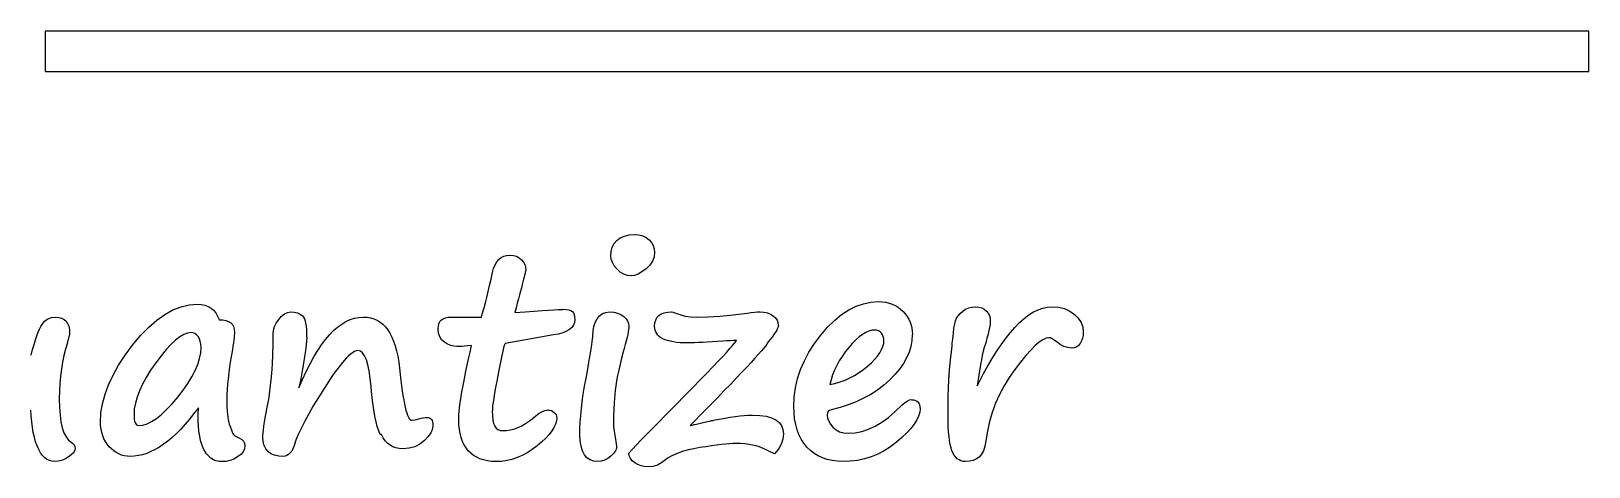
# Model space of a CAD drawing. Extents: x -1 to 642, y 135 to 438.
# Drawn here: x 621.58 to 642.25, y 432.17 to 437.94 of the extents above; entities that cross this region are included whole.
import ezdxf

# ---------------------------------------------------------------- set-up
doc = ezdxf.new("R2010")
doc.units = 0

msp = doc.modelspace()

# ---------------------------------------------------------------- linework, layer by layer
for p, q in [((621.765, 437.94), (621.765, 437.407)), ((642.245, 437.94), (621.765, 437.94)), ((642.245, 437.407), (642.245, 437.94)), ((621.765, 437.407), (642.245, 437.407)), ((629.351252, 435.167583), (629.396661, 435.20176)), ((629.396661, 435.20176), (629.450622, 435.226313)), ((629.450622, 435.226313), (629.513642, 435.241271)), ((629.513642, 435.241271), (629.585242, 435.246069)), ((629.586, 435.246), (629.642614, 435.241767)), ((629.642614, 435.241767), (629.693893, 435.229067)), ((629.693893, 435.229067), (629.738767, 435.207053)), ((629.738767, 435.207053), (629.778306, 435.176602)), ((629.27, 434.963), (629.275362, 435.023367)), ((629.275362, 435.023367), (629.29032, 435.0773)), ((629.29032, 435.0773), (629.316002, 435.125391)), ((629.316002, 435.125391), (629.351252, 435.167583)), ((629.778306, 435.176602), (629.810338, 435.14028)), ((629.810338, 435.14028), (629.833763, 435.10074)), ((629.833763, 435.10074), (629.847027, 435.058012)), ((629.852, 435.012), (629.844944, 434.951633)), ((629.847027, 435.058012), (629.851825, 435.012066)), ((627.702, 434.744), (627.716393, 434.797425)), ((627.716393, 434.797425), (627.73502, 434.843907)), ((627.73502, 434.843907), (627.75788, 434.882882)), ((627.75788, 434.882882), (627.784691, 434.914942)), ((627.784691, 434.914942), (627.815143, 434.94006)), ((627.815143, 434.94006), (627.849884, 434.957558)), ((627.849884, 434.957558), (627.888323, 434.968282)), ((627.888323, 434.968282), (627.93108, 434.971951)), ((627.931, 434.973), (627.97799, 434.969331)), ((627.97799, 434.969331), (628.019674, 434.957478)), ((628.019674, 434.957478), (628.05546, 434.938287)), ((628.05546, 434.938287), (628.085912, 434.911476)), ((628.085912, 434.911476), (628.110465, 434.879951)), ((628.110465, 434.879951), (628.127963, 434.847355)), ((628.127963, 434.847355), (628.138123, 434.812105)), ((628.138123, 434.812105), (628.141792, 434.775783)), ((628.142, 434.775), (628.142, 434.769638)), ((629.275921, 434.919331), (629.270559, 434.963132)), ((629.291443, 434.874994), (629.275921, 434.919331)), ((629.317126, 434.831193), (629.291443, 434.874994)), ((629.352911, 434.786856), (629.317126, 434.831193)), ((629.39564, 434.748389), (629.352911, 434.786856)), ((629.738039, 434.792996), (629.683542, 434.751848)), ((629.78771, 434.842131), (629.738039, 434.792996)), ((629.823496, 434.895019), (629.78771, 434.842131)), ((629.844944, 434.951633), (629.823496, 434.895019)), ((627.643876, 434.489086), (627.663067, 434.569745)), ((627.663067, 434.569745), (627.682258, 434.655202)), ((627.682258, 434.655202), (627.702013, 434.744412)), ((628.095716, 434.582496), (628.084991, 434.541377)), ((628.105311, 434.619355), (628.095716, 434.582496)), ((628.113778, 434.652487), (628.105311, 434.619355)), ((628.121116, 434.681867), (628.113778, 434.652487)), ((628.127042, 434.707549), (628.121116, 434.681867)), ((628.132404, 434.728998), (628.127042, 434.707549)), ((628.136073, 434.746213), (628.132404, 434.728998)), ((628.139178, 434.760042), (628.136073, 434.746213)), ((628.142, 434.769638), (628.139178, 434.760042)), ((629.441585, 434.721013), (629.39564, 434.748389)), ((629.490184, 434.704362), (629.441585, 434.721013)), ((629.542, 434.699), (629.490184, 434.704362)), ((629.585272, 434.704971), (629.541979, 434.699044)), ((629.632262, 434.722468), (629.585272, 434.704971)), ((629.683542, 434.751848), (629.632262, 434.722468)), ((627.606622, 434.341117), (627.625249, 434.413225)), ((627.625249, 434.413225), (627.643876, 434.489086)), ((628.04548, 434.393916), (628.030522, 434.336766)), ((628.059873, 434.446804), (628.04548, 434.393916)), ((628.072573, 434.495967), (628.059873, 434.446804)), ((628.084991, 434.541377), (628.072573, 434.495967)), ((632.721252, 434.350666), (632.822231, 434.357722)), ((621.849139, 434.145787), (621.903636, 434.151714)), ((621.903, 434.152), (621.946801, 434.148896)), ((623.247364, 434.111896), (623.354185, 434.188265)), ((623.354185, 434.188265), (623.46157, 434.247024)), ((623.46157, 434.247024), (623.569463, 434.28978)), ((623.569463, 434.28978), (623.677385, 434.314898)), ((623.677385, 434.314898), (623.785278, 434.323365)), ((623.785, 434.323), (623.837888, 434.319896)), ((623.837888, 434.319896), (623.885443, 434.3103)), ((623.885443, 434.3103), (623.928707, 434.294213)), ((623.928707, 434.294213), (623.967174, 434.271918)), ((623.967174, 434.271918), (624.000815, 434.243075)), ((624.000815, 434.243075), (624.029658, 434.207825)), ((624.029658, 434.207825), (624.054212, 434.166141)), ((624.054212, 434.166141), (624.073403, 434.118079)), ((624.864954, 434.121363), (624.902349, 434.164628)), ((624.902349, 434.164628), (624.940816, 434.196152)), ((624.940816, 434.196152), (624.980355, 434.214214)), ((624.980355, 434.214214), (625.020938, 434.220706)), ((625.021, 434.22), (625.070163, 434.216896)), ((625.070163, 434.216896), (625.112891, 434.206736)), ((625.112891, 434.206736), (625.14975, 434.190084)), ((625.14975, 434.190084), (625.180738, 434.16666)), ((625.180738, 434.16666), (625.193438, 434.150573)), ((625.928878, 434.148369), (625.987101, 434.152037)), ((625.987, 434.152), (626.036671, 434.149178)), ((627.1151, 434.150077), (627.156219, 434.152899)), ((627.156, 434.152), (627.553, 434.152)), ((627.553, 434.152), (627.570498, 434.210759)), ((627.570498, 434.210759), (627.58856, 434.273807)), ((627.58856, 434.273807), (627.606622, 434.341117)), ((628.013871, 434.275862), (627.996373, 434.211233)), ((627.997, 434.212), (628.133737, 434.22216)), ((628.030522, 434.336766), (628.013871, 434.275862)), ((628.133737, 434.22216), (628.253935, 434.230627)), ((628.253935, 434.230627), (628.358103, 434.237964)), ((628.358103, 434.237964), (628.445705, 434.243891)), ((628.445705, 434.243891), (628.517304, 434.248689)), ((628.517304, 434.248689), (628.572309, 434.251793)), ((628.572309, 434.251793), (628.610776, 434.254616)), ((628.610776, 434.254616), (628.633072, 434.254616)), ((628.633, 434.255), (628.677337, 434.252178)), ((628.677337, 434.252178), (628.713123, 434.246816)), ((628.713123, 434.246816), (628.740781, 434.237784)), ((628.740781, 434.237784), (628.760536, 434.225649)), ((628.760536, 434.225649), (628.773801, 434.208433)), ((628.773801, 434.208433), (628.783961, 434.185009)), ((628.783961, 434.185009), (628.789323, 434.155094)), ((628.789323, 434.155094), (628.792145, 434.118772)), ((629.089138, 434.129411), (629.121198, 434.169486)), ((629.121198, 434.169486), (629.159129, 434.197793)), ((629.159129, 434.197793), (629.202393, 434.215009)), ((629.202393, 434.215009), (629.251556, 434.220935)), ((629.252, 434.22), (629.309686, 434.216331)), ((629.309686, 434.216331), (629.36043, 434.205607)), ((629.36043, 434.205607), (629.404231, 434.187545)), ((629.404231, 434.187545), (629.441625, 434.161862)), ((629.441625, 434.161862), (629.47154, 434.131947)), ((629.883327, 434.145909), (629.908444, 434.17272)), ((629.908444, 434.17272), (629.939969, 434.193604)), ((629.939969, 434.193604), (629.978944, 434.208562)), ((629.978944, 434.208562), (630.024889, 434.217029)), ((630.024889, 434.217029), (630.077778, 434.220133)), ((630.078, 434.22), (630.098884, 434.217178)), ((630.098884, 434.217178), (630.12118, 434.20984)), ((630.121, 434.21), (630.18831, 434.184318)), ((630.18831, 434.184318), (630.258837, 434.166256)), ((630.258837, 434.166256), (630.33309, 434.155531)), ((630.33309, 434.155531), (630.409995, 434.151862)), ((630.41, 434.152), (630.556897, 434.155104)), ((630.556897, 434.155104), (630.718243, 434.165264)), ((630.718243, 434.165264), (630.89291, 434.181916)), ((630.89291, 434.181916), (631.081491, 434.204776)), ((631.081, 434.205), (631.130671, 434.212056)), ((631.130671, 434.212056), (631.176081, 434.216853)), ((631.176081, 434.216853), (631.216128, 434.219676)), ((631.216128, 434.219676), (631.251942, 434.219676)), ((631.252, 434.22), (631.302743, 434.216896)), ((631.302743, 434.216896), (631.348153, 434.207864)), ((631.348153, 434.207864), (631.389273, 434.192342)), ((631.389273, 434.192342), (631.425058, 434.170329)), ((631.425058, 434.170329), (631.454438, 434.143518)), ((632.238907, 434.108633), (632.332379, 434.184494)), ((632.332379, 434.184494), (632.427459, 434.246978)), ((632.427459, 434.246978), (632.523612, 434.295069)), ((632.523612, 434.295069), (632.62191, 434.329782)), ((632.62191, 434.329782), (632.721252, 434.350666)), ((632.822, 434.357), (632.871135, 434.354178)), ((632.871135, 434.354178), (632.918153, 434.348251)), ((632.918153, 434.348251), (632.96249, 434.338091)), ((632.96249, 434.338091), (633.004682, 434.324262)), ((633.004682, 434.324262), (633.044222, 434.305636)), ((633.044222, 434.305636), (633.08108, 434.283622)), ((633.08108, 434.283622), (633.115257, 434.257376)), ((633.115257, 434.257376), (633.147317, 434.226924)), ((633.147317, 434.226924), (633.176161, 434.193791)), ((633.176161, 434.193791), (633.201278, 434.159614)), ((633.201278, 434.159614), (633.222727, 434.123292)), ((633.856518, 434.137835), (633.877402, 434.169359)), ((633.877402, 434.169359), (633.904778, 434.200347)), ((633.904778, 434.200347), (633.938955, 434.229727)), ((633.938955, 434.229727), (633.977958, 434.255409)), ((633.977958, 434.255409), (634.019078, 434.274036)), ((634.019078, 434.274036), (634.061834, 434.28476)), ((634.061834, 434.28476), (634.106707, 434.288429)), ((634.106, 434.289), (634.151917, 434.285331)), ((634.151917, 434.285331), (634.191993, 434.274607)), ((634.191993, 434.274607), (634.225634, 434.257109)), ((634.225634, 434.257109), (634.253969, 434.231991)), ((634.253969, 434.231991), (634.276547, 434.202612)), ((634.276547, 434.202612), (634.292069, 434.17216)), ((634.292069, 434.17216), (634.301665, 434.140128)), ((634.755557, 434.134025), (634.817533, 434.181551)), ((634.817533, 434.181551), (634.878945, 434.220018)), ((634.878945, 434.220018), (634.940384, 434.25047)), ((634.940384, 434.25047), (635.001288, 434.271919)), ((635.001288, 434.271919), (635.061655, 434.284619)), ((635.061655, 434.284619), (635.121486, 434.288852)), ((635.121, 434.289), (635.209138, 434.282509)), ((635.209138, 434.282509), (635.288188, 434.263882)), ((635.288188, 434.263882), (635.359224, 434.232358)), ((635.359224, 434.232358), (635.4212, 434.188557)), ((635.4212, 434.188557), (635.471943, 434.136205)), ((621.657764, 433.904036), (621.675262, 433.952098)), ((621.675262, 433.952098), (621.692478, 433.99271)), ((621.692478, 433.99271), (621.709129, 434.026887)), ((621.709129, 434.026887), (621.725215, 434.054545)), ((621.725215, 434.054545), (621.759929, 434.097273)), ((621.759929, 434.097273), (621.801613, 434.127725)), ((621.801613, 434.127725), (621.849139, 434.145787)), ((621.946801, 434.148896), (621.985268, 434.138736)), ((621.985268, 434.138736), (622.017328, 434.12152)), ((622.017328, 434.12152), (622.043575, 434.098096)), ((622.043575, 434.098096), (622.064459, 434.06818)), ((622.064459, 434.06818), (622.078853, 434.030786)), ((622.078853, 434.030786), (622.087884, 433.986985)), ((622.087884, 433.986985), (622.090706, 433.936778)), ((623.033158, 433.908894), (623.139979, 434.018932)), ((623.139979, 434.018932), (623.247364, 434.111896)), ((623.704, 433.947), (623.656982, 433.940509)), ((623.728885, 433.943842), (623.704896, 433.946947)), ((624.074, 434.118), (624.122091, 434.115178)), ((624.122091, 434.115178), (624.163747, 434.10784)), ((624.163747, 434.10784), (624.198996, 434.09514)), ((624.198996, 434.09514), (624.227839, 434.077642)), ((624.227839, 434.077642), (624.250135, 434.054782)), ((624.250135, 434.054782), (624.266221, 434.027124)), ((624.266221, 434.027124), (624.275817, 433.99402)), ((624.275817, 433.99402), (624.278921, 433.956089)), ((624.279, 433.955), (624.279, 433.933551)), ((624.792, 433.936), (624.796798, 433.979801)), ((624.796798, 433.979801), (624.810062, 434.025747)), ((624.810062, 434.025747), (624.832922, 434.072765)), ((624.832922, 434.072765), (624.864954, 434.121363)), ((625.193438, 434.150573), (625.205291, 434.129124)), ((625.205291, 434.129124), (625.214322, 434.102313)), ((625.214322, 434.102313), (625.222224, 434.069717)), ((625.222224, 434.069717), (625.228151, 434.031786)), ((625.228151, 434.031786), (625.232949, 433.988522)), ((625.232949, 433.988522), (625.235771, 433.939923)), ((625.538396, 433.917596), (625.592329, 433.972601)), ((625.592329, 433.972601), (625.646289, 434.020155)), ((625.646289, 434.020155), (625.701323, 434.060231)), ((625.701323, 434.060231), (625.7574, 434.093335)), ((625.7574, 434.093335), (625.813478, 434.119018)), ((625.813478, 434.119018), (625.870656, 434.137644)), ((625.870656, 434.137644), (625.928878, 434.148369)), ((626.036671, 434.149178), (626.084225, 434.141276)), ((626.084225, 434.141276), (626.128563, 434.128011)), ((626.128563, 434.128011), (626.170219, 434.109949)), ((626.170219, 434.109949), (626.209758, 434.08596)), ((626.209758, 434.08596), (626.24608, 434.057117)), ((626.24608, 434.057117), (626.280257, 434.022404)), ((626.280257, 434.022404), (626.311781, 433.982864)), ((626.311781, 433.982864), (626.340088, 433.937991)), ((626.984793, 433.93905), (626.979431, 433.9962)), ((626.98, 433.997), (626.982822, 434.033322)), ((626.982822, 434.033322), (626.991289, 434.064846)), ((626.991289, 434.064846), (627.004553, 434.091657)), ((627.004553, 434.091657), (627.024309, 434.113671)), ((627.024309, 434.113671), (627.048862, 434.130886)), ((627.048862, 434.130886), (627.079314, 434.143022)), ((627.079314, 434.143022), (627.1151, 434.150077)), ((628.682498, 433.964032), (628.633899, 433.943712)), ((628.722037, 433.987456), (628.682498, 433.964032)), ((628.752489, 434.014832), (628.722037, 433.987456)), ((628.774502, 434.045792), (628.752489, 434.014832)), ((628.787767, 434.080533), (628.774502, 434.045792)), ((628.792, 434.119), (628.787767, 434.080533)), ((629.031, 433.904), (629.034669, 433.968629)), ((629.034669, 433.968629), (629.045393, 434.027924)), ((629.045393, 434.027924), (629.063455, 434.081348)), ((629.063455, 434.081348), (629.089138, 434.129411)), ((629.47154, 434.131947), (629.492989, 434.100423)), ((629.492989, 434.100423), (629.505689, 434.067318)), ((629.501816, 433.956139), (629.495324, 433.921397)), ((629.507178, 433.986562), (629.501816, 433.956139)), ((629.505689, 434.067318), (629.509923, 434.03204)), ((629.51, 434.01168), (629.507178, 433.986562)), ((629.51, 434.032), (629.51, 434.01168)), ((629.853693, 434.00304), (629.850871, 434.029851)), ((629.852, 434.03), (629.855669, 434.074337)), ((629.859056, 433.977922), (629.853693, 434.00304)), ((629.855669, 434.074337), (629.865829, 434.113312)), ((629.867522, 433.955062), (629.859056, 433.977922)), ((629.865829, 434.113312), (629.883327, 434.145909)), ((629.879658, 433.933613), (629.867522, 433.955062)), ((631.455747, 433.9531), (631.435427, 433.922112)), ((631.454438, 434.143518), (631.475887, 434.113066)), ((631.471833, 433.980476), (631.455747, 433.9531)), ((631.483122, 434.004464), (631.471833, 433.980476)), ((631.475887, 434.113066), (631.488304, 434.079425)), ((631.490178, 434.024784), (631.483122, 434.004464)), ((631.488304, 434.079425), (631.492538, 434.041495)), ((631.493, 434.042), (631.490178, 434.024784)), ((632.056732, 433.914718), (632.147015, 434.01835)), ((632.147015, 434.01835), (632.238907, 434.108633)), ((632.652685, 433.948545), (632.609392, 433.923427)), ((632.694341, 433.966607), (632.652685, 433.948545)), ((632.735461, 433.977331), (632.694341, 433.966607)), ((632.775, 433.981), (632.735461, 433.977331)), ((632.799173, 433.978063), (632.774055, 433.980885)), ((632.821751, 433.970725), (632.799173, 433.978063)), ((632.842071, 433.958025), (632.821751, 433.970725)), ((632.859569, 433.940527), (632.842071, 433.958025)), ((633.222727, 434.123292), (633.239943, 434.085897)), ((633.239943, 434.085897), (633.253772, 434.046358)), ((633.253772, 434.046358), (633.263367, 434.005775)), ((633.263367, 434.005775), (633.268729, 433.963554)), ((633.268729, 433.963554), (633.271552, 433.919753)), ((633.814467, 433.941268), (633.822933, 434.010158)), ((633.822933, 434.010158), (633.832529, 434.064119)), ((633.832529, 434.064119), (633.842689, 434.104702)), ((633.842689, 434.104702), (633.856518, 434.137835)), ((634.285809, 433.973989), (634.27452, 433.926463)), ((634.29484, 434.016209), (634.285809, 433.973989)), ((634.301331, 434.051995), (634.29484, 434.016209)), ((634.305, 434.082447), (634.301331, 434.051995)), ((634.301665, 434.140128), (634.304769, 434.106995)), ((634.305, 434.107), (634.305, 434.082447)), ((634.568049, 433.942227), (634.630561, 434.013827)), ((634.630561, 434.013827), (634.693045, 434.078456)), ((634.693045, 434.078456), (634.755557, 434.134025)), ((635.471943, 434.136205), (635.508801, 434.079591)), ((635.508801, 434.079591), (635.53025, 434.017615)), ((635.53025, 434.017615), (635.537588, 433.951378)), ((635.538, 433.951), (635.535178, 433.909344)), ((621.600755, 433.720789), (621.620511, 433.788635)), ((621.620511, 433.788635), (621.639138, 433.849539)), ((621.639138, 433.849539), (621.657764, 433.904036)), ((622.061, 433.811), (622.035882, 433.72766)), ((622.07322, 433.854055), (622.059956, 433.81079)), ((622.082816, 433.889869), (622.07322, 433.854055)), ((622.088178, 433.917245), (622.082816, 433.889869)), ((622.091, 433.937), (622.088178, 433.917245)), ((622.826938, 433.647669), (622.926845, 433.781753)), ((622.926845, 433.781753), (623.033158, 433.908894)), ((623.435296, 433.789943), (623.37174, 433.721025)), ((623.4962, 433.846557), (623.435296, 433.789943)), ((623.552814, 433.890358), (623.4962, 433.846557)), ((623.606774, 433.921882), (623.552814, 433.890358)), ((623.656982, 433.940509), (623.606774, 433.921882)), ((623.752309, 433.933682), (623.728885, 433.943842)), ((623.773758, 433.917031), (623.752309, 433.933682)), ((623.794642, 433.894171), (623.773758, 433.917031)), ((623.81214, 433.865328), (623.794642, 433.894171)), ((623.82484, 433.832195), (623.81214, 433.865328)), ((623.832178, 433.793728), (623.82484, 433.832195)), ((623.830101, 433.678518), (623.834898, 433.750626)), ((623.835, 433.751), (623.832178, 433.793728)), ((624.258116, 433.767943), (624.250496, 433.72307)), ((624.264042, 433.809063), (624.258116, 433.767943)), ((624.269404, 433.845921), (624.264042, 433.809063)), ((624.273073, 433.879054), (624.269404, 433.845921)), ((624.276178, 433.908433), (624.273073, 433.879054)), ((624.279, 433.933551), (624.276178, 433.908433)), ((624.786531, 433.658261), (624.7902, 433.794461)), ((624.7902, 433.794461), (624.7902, 433.936024)), ((625.22838, 433.778643), (625.220478, 433.709724)), ((625.233178, 433.837401), (625.22838, 433.778643)), ((625.236, 433.886), (625.233178, 433.837401)), ((625.235771, 433.939923), (625.235771, 433.885426)), ((625.381876, 433.708187), (625.433155, 433.785121)), ((625.433155, 433.785121), (625.485508, 433.855083)), ((625.485508, 433.855083), (625.538396, 433.917596)), ((626.340088, 433.937991), (626.366335, 433.887784)), ((626.366335, 433.887784), (626.389759, 433.832214)), ((626.389759, 433.832214), (626.410079, 433.771339)), ((626.410079, 433.771339), (626.428141, 433.705073)), ((627.000315, 433.890423), (626.984793, 433.93905)), ((627.026562, 433.850376), (627.000315, 433.890423)), ((627.06342, 433.818316), (627.026562, 433.850376)), ((627.105613, 433.794327), (627.06342, 433.818316)), ((627.147268, 433.776829), (627.105613, 433.794327)), ((627.188417, 433.766669), (627.147268, 433.776829)), ((627.229, 433.763), (627.188417, 433.766669)), ((627.267, 433.763), (627.229, 433.763)), ((627.293134, 433.763582), (627.266323, 433.763582)), ((627.327847, 433.766404), (627.293134, 433.763582)), ((627.371648, 433.770638), (627.327847, 433.766404)), ((627.424, 433.776), (627.371648, 433.770638)), ((627.40286, 433.685829), (627.423744, 433.776112)), ((627.84868, 433.745358), (627.83852, 433.701557)), ((627.857711, 433.776882), (627.84868, 433.745358)), ((627.864202, 433.795509), (627.857711, 433.776882)), ((627.869, 433.802), (627.864202, 433.795509)), ((628.511, 433.915), (627.868889, 433.801208)), ((628.576749, 433.927625), (628.511048, 433.914925)), ((628.633899, 433.943712), (628.576749, 433.927625)), ((629.009584, 433.733336), (629.017487, 433.785152)), ((629.017487, 433.785152), (629.023413, 433.828417)), ((629.023413, 433.828417), (629.028211, 433.862058)), ((629.028211, 433.862058), (629.031033, 433.887176)), ((629.031033, 433.887176), (629.031033, 433.903827)), ((629.462869, 433.78785), (629.447911, 433.733889)), ((629.475569, 433.837549), (629.462869, 433.78785)), ((629.486293, 433.881886), (629.475569, 433.837549)), ((629.495324, 433.921397), (629.486293, 433.881886)), ((629.89518, 433.913858), (629.879658, 433.933613)), ((629.913807, 433.895795), (629.89518, 433.913858)), ((629.936102, 433.879144), (629.913807, 433.895795)), ((629.962349, 433.864751), (629.936102, 433.879144)), ((629.991192, 433.852051), (629.962349, 433.864751)), ((630.024296, 433.840762), (629.991192, 433.852051)), ((630.06011, 433.831167), (630.024296, 433.840762)), ((630.100158, 433.823547), (630.06011, 433.831167)), ((630.142886, 433.817056), (630.100158, 433.823547)), ((630.189368, 433.812822), (630.142886, 433.817056)), ((630.239575, 433.81), (630.189368, 433.812822)), ((630.293, 433.81), (630.239575, 433.81)), ((630.334413, 433.810858), (630.293265, 433.810858)), ((630.380867, 433.810858), (630.334413, 433.810858)), ((630.43161, 433.81368), (630.380867, 433.810858)), ((630.487716, 433.816502), (630.43161, 433.81368)), ((630.548083, 433.819607), (630.487716, 433.816502)), ((630.613248, 433.82384), (630.548083, 433.819607)), ((630.683211, 433.828638), (630.613248, 433.82384)), ((630.758, 433.834), (630.683211, 433.828638)), ((630.809787, 433.836356), (630.757434, 433.832687)), ((630.857341, 433.839178), (630.809787, 433.836356)), ((630.851456, 433.736024), (630.886169, 433.775027)), ((630.900069, 433.842), (630.857341, 433.839178)), ((630.886169, 433.775027), (630.912416, 433.806015)), ((630.938, 433.842), (630.900069, 433.842)), ((630.912416, 433.806015), (630.929631, 433.828029)), ((630.929631, 433.828029), (630.938098, 433.841293)), ((631.321213, 433.767949), (631.29666, 433.736961)), ((631.338711, 433.791938), (631.321213, 433.767949)), ((631.35, 433.81), (631.338711, 433.791938)), ((631.38093, 433.850004), (631.346752, 433.808856)), ((631.347, 433.809), (631.35, 433.809)), ((631.410309, 433.887935), (631.38093, 433.850004)), ((631.435427, 433.922112), (631.410309, 433.887935)), ((631.899676, 433.689307), (631.972856, 433.803071)), ((631.972856, 433.803071), (632.056732, 433.914718)), ((632.42671, 433.749267), (632.380764, 433.691045)), ((632.474264, 433.803765), (632.42671, 433.749267)), ((632.52021, 433.850783), (632.474264, 433.803765)), ((632.565591, 433.890294), (632.52021, 433.850783)), ((632.609392, 433.923427), (632.565591, 433.890294)), ((632.874527, 433.919079), (632.859569, 433.940527)), ((632.863581, 433.720747), (632.880797, 433.761895)), ((632.884687, 433.89509), (632.874527, 433.919079)), ((632.880797, 433.761895), (632.890957, 433.801406)), ((632.891178, 433.868843), (632.884687, 433.89509)), ((632.890957, 433.801406), (632.894061, 433.839873)), ((632.894, 433.84), (632.891178, 433.868843)), ((633.251373, 433.76448), (633.227949, 433.68811)), ((633.265202, 433.842486), (633.251373, 433.76448)), ((633.27, 433.921), (633.265202, 433.842486)), ((633.793, 433.733), (633.797233, 433.770931)), ((633.797233, 433.770931), (633.800902, 433.804572)), ((633.800902, 433.804572), (633.803724, 433.833951)), ((633.803724, 433.833951), (633.806547, 433.859069)), ((633.806, 433.859), (633.814467, 433.941268)), ((634.224, 433.748), (634.210171, 433.698837)), ((634.24404, 433.813207), (634.224849, 433.748042)), ((634.260691, 433.872502), (634.24404, 433.813207)), ((634.27452, 433.926463), (634.260691, 433.872502)), ((634.387511, 433.697569), (634.446806, 433.784127)), ((634.446806, 433.784127), (634.506637, 433.865858)), ((634.506637, 433.865858), (634.568049, 433.942227)), ((634.901434, 433.773675), (634.84214, 433.71438)), ((634.954859, 433.81962), (634.901434, 433.773675)), ((635.00295, 433.852753), (634.954859, 433.81962)), ((635.045142, 433.872509), (635.00295, 433.852753)), ((635.082, 433.879), (635.045142, 433.872509)), ((635.102648, 433.8758), (635.081763, 433.878904)), ((635.126637, 433.86564), (635.102648, 433.8758)), ((635.154012, 433.848424), (635.126637, 433.86564)), ((635.185, 433.825), (635.154012, 433.848424)), ((635.23248, 433.788567), (635.185461, 433.824889)), ((635.282151, 433.762884), (635.23248, 433.788567)), ((635.334503, 433.747362), (635.282151, 433.762884)), ((635.389, 433.742), (635.334503, 433.747362)), ((635.420878, 433.745176), (635.387773, 433.741507)), ((635.450793, 433.757029), (635.420878, 433.745176)), ((635.475911, 433.77622), (635.450793, 433.757029)), ((635.497925, 433.803031), (635.475911, 433.77622)), ((635.51514, 433.835628), (635.497925, 433.803031)), ((635.528122, 433.870877), (635.51514, 433.835628)), ((635.535178, 433.909344), (635.528122, 433.870877)), ((621.581, 433.646), (621.600755, 433.720789)), ((621.996371, 433.552993), (621.981413, 433.461637)), ((622.014433, 433.641667), (621.996371, 433.552993)), ((622.035882, 433.72766), (622.014433, 433.641667)), ((622.740409, 433.515194), (622.826938, 433.647669)), ((623.233903, 433.545285), (623.166085, 433.446987)), ((623.30443, 433.639293), (623.233903, 433.545285)), ((623.37174, 433.721025), (623.30443, 433.639293)), ((623.791718, 433.525751), (623.815707, 433.603729)), ((623.815707, 433.603729), (623.830101, 433.678518)), ((624.227478, 433.582601), (624.214213, 433.494463)), ((624.243, 433.675), (624.227478, 433.582601)), ((624.250496, 433.72307), (624.242029, 433.674443)), ((624.780604, 433.527903), (624.786531, 433.658261)), ((625.194796, 433.541463), (625.17758, 433.442093)), ((625.209189, 433.630646), (625.194796, 433.541463)), ((625.220478, 433.709724), (625.209189, 433.630646)), ((625.231226, 433.433077), (625.28036, 433.531911)), ((625.28036, 433.531911), (625.330596, 433.623774)), ((625.330596, 433.623774), (625.381876, 433.708187)), ((625.70974, 433.54925), (625.679824, 433.512392)), ((625.738611, 433.582383), (625.70974, 433.54925)), ((625.765987, 433.611762), (625.738611, 433.582383)), ((625.791669, 433.637444), (625.765987, 433.611762)), ((625.815658, 433.658893), (625.791669, 433.637444)), ((625.838518, 433.676391), (625.815658, 433.658893)), ((625.859967, 433.689656), (625.838518, 433.676391)), ((625.879722, 433.699251), (625.859967, 433.689656)), ((625.897784, 433.705178), (625.879722, 433.699251)), ((625.915, 433.708), (625.897784, 433.705178)), ((625.947885, 433.700355), (625.915317, 433.707693)), ((625.977265, 433.677777), (625.947885, 433.700355)), ((626.004076, 433.640383), (625.977265, 433.677777)), ((626.0275, 433.58803), (626.004076, 433.640383)), ((626.04782, 433.520184), (626.0275, 433.58803)), ((626.428141, 433.705073), (626.443663, 433.633502)), ((626.443663, 433.633502), (626.456646, 433.557104)), ((626.456646, 433.557104), (626.466806, 433.474865)), ((627.365607, 433.516496), (627.383669, 433.5993)), ((627.383669, 433.5993), (627.40286, 433.685829)), ((627.811427, 433.575489), (627.794776, 433.493757)), ((627.82582, 433.644943), (627.811427, 433.575489)), ((627.83852, 433.701557), (627.82582, 433.644943)), ((628.976, 433.525), (628.9887, 433.603514)), ((628.9887, 433.603514), (629.000553, 433.672969)), ((629.000553, 433.672969), (629.009584, 433.733336)), ((629.413704, 433.609051), (629.393949, 433.527856)), ((629.436, 433.694), (629.413704, 433.609051)), ((629.447, 433.734), (629.436276, 433.693953)), ((630.623336, 433.492975), (630.693327, 433.566691)), ((630.693327, 433.566691), (630.754766, 433.631856)), ((630.754766, 433.631856), (630.807655, 433.687962)), ((630.807655, 433.687962), (630.851456, 433.736024)), ((631.131588, 433.551598), (631.073902, 433.48965)), ((631.182868, 433.607167), (631.131588, 433.551598)), ((631.227205, 433.656838), (631.182868, 433.607167)), ((631.265136, 433.700103), (631.227205, 433.656838)), ((631.29666, 433.736961), (631.265136, 433.700103)), ((631.788029, 433.456389), (631.838264, 433.573906)), ((631.838264, 433.573906), (631.899676, 433.689307)), ((632.301714, 433.571919), (632.268073, 433.510508)), ((632.339108, 433.63175), (632.301714, 433.571919)), ((632.380764, 433.691045), (632.339108, 433.63175)), ((632.676666, 433.501207), (632.727437, 433.547152)), ((632.727437, 433.547152), (632.771775, 433.592562)), ((632.771775, 433.592562), (632.809169, 433.636363)), ((632.809169, 433.636363), (632.839592, 433.679091)), ((632.839592, 433.679091), (632.863581, 433.720747)), ((633.152088, 433.536924), (633.100272, 433.463208)), ((633.194816, 433.612249), (633.152088, 433.536924)), ((633.227949, 433.68811), (633.194816, 433.612249)), ((633.765393, 433.447715), (633.777247, 433.58448)), ((633.777247, 433.58448), (633.792769, 433.732985)), ((634.1859, 433.586654), (634.175176, 433.523634)), ((634.197189, 433.644904), (634.1859, 433.586654)), ((634.210171, 433.698837), (634.197189, 433.644904)), ((634.272111, 433.507944), (634.329261, 433.605169)), ((634.329261, 433.605169), (634.387511, 433.697569)), ((634.705939, 433.556279), (634.629542, 433.457445)), ((634.776975, 433.641736), (634.705939, 433.556279)), ((634.84214, 433.71438), (634.776975, 433.641736)), ((621.96956, 433.367629), (621.961093, 433.271476)), ((621.981413, 433.461637), (621.96956, 433.367629)), ((622.607398, 433.256114), (622.667229, 433.384864)), ((622.667229, 433.384864), (622.740409, 433.515194)), ((623.107863, 433.352443), (623.058163, 433.261624)), ((623.166085, 433.446987), (623.107863, 433.352443)), ((623.661388, 433.27415), (623.714277, 433.361216)), ((623.714277, 433.361216), (623.758078, 433.445064)), ((623.758078, 433.445064), (623.791718, 433.525751)), ((624.193329, 433.333681), (624.185991, 433.259964)), ((624.20236, 433.411659), (624.193329, 433.333681)), ((624.214213, 433.494463), (624.20236, 433.411659)), ((624.760849, 433.283781), (624.772138, 433.402907)), ((624.772138, 433.402907), (624.780604, 433.527903)), ((625.156696, 433.332591), (625.132707, 433.212929)), ((625.134, 433.213), (625.182091, 433.326764)), ((625.17758, 433.442093), (625.156696, 433.332591)), ((625.182091, 433.326764), (625.231226, 433.433077)), ((625.54416, 433.324912), (625.506766, 433.26827)), ((625.580482, 433.3778), (625.54416, 433.324912)), ((625.614659, 433.426399), (625.580482, 433.3778)), ((625.647792, 433.471272), (625.614659, 433.426399)), ((625.679824, 433.512392), (625.647792, 433.471272)), ((626.065318, 433.437917), (626.04782, 433.520184)), ((626.079711, 433.340183), (626.065318, 433.437917)), ((626.091, 433.228), (626.079711, 433.340183)), ((626.467, 433.475), (626.476031, 433.39166)), ((626.476031, 433.39166), (626.485062, 433.313117)), ((627.319604, 433.291057), (627.333433, 433.36212)), ((627.333433, 433.36212), (627.348956, 433.437445)), ((627.348956, 433.437445), (627.365607, 433.516496)), ((627.776149, 433.399749), (627.758087, 433.304132)), ((627.794776, 433.493757), (627.776149, 433.399749)), ((628.923218, 433.235286), (628.942973, 433.343179)), ((628.944, 433.343), (628.960651, 433.437573)), ((628.960651, 433.437573), (628.975609, 433.526783)), ((628.976, 433.527), (628.976, 433.524)), ((629.360929, 433.377234), (629.348229, 433.308315)), ((629.376451, 433.450414), (629.360929, 433.377234)), ((629.393949, 433.527856), (629.376451, 433.450414)), ((630.456147, 433.319888), (630.544285, 433.410707)), ((630.544285, 433.410707), (630.623336, 433.492975)), ((630.93821, 433.345942), (630.860768, 433.265283)), ((631.009781, 433.420731), (630.93821, 433.345942)), ((631.073902, 433.48965), (631.009781, 433.420731)), ((631.720578, 433.214948), (631.748518, 433.336727)), ((631.748518, 433.336727), (631.788029, 433.456389)), ((632.21304, 433.386019), (632.191591, 433.321927)), ((632.238157, 433.448532), (632.21304, 433.386019)), ((632.268073, 433.510508), (632.238157, 433.448532)), ((632.378611, 433.318524), (632.442167, 433.346831)), ((632.442167, 433.346831), (632.504143, 433.3794)), ((632.504143, 433.3794), (632.563974, 433.416258)), ((632.563974, 433.416258), (632.621124, 433.45687)), ((632.621124, 433.45687), (632.676666, 433.501207)), ((633.03886, 433.390027), (632.968333, 433.31792)), ((633.100272, 433.463208), (633.03886, 433.390027)), ((633.756362, 433.322719), (633.765393, 433.447715)), ((634.175, 433.523), (634.12959, 433.239339)), ((634.161, 433.298), (634.216033, 433.405385)), ((634.216033, 433.405385), (634.272111, 433.507944)), ((634.554217, 433.350596), (634.486907, 433.240558)), ((634.629542, 433.457445), (634.554217, 433.350596)), ((621.956296, 433.172106), (621.953473, 433.070619)), ((621.961093, 433.271476), (621.956296, 433.172106)), ((622.527811, 433.005049), (622.560916, 433.129509)), ((622.560916, 433.129509), (622.607398, 433.256114)), ((623.01758, 433.174558), (622.986056, 433.091218)), ((623.058163, 433.261624), (623.01758, 433.174558)), ((623.526232, 433.091976), (623.59834, 433.184404)), ((623.59834, 433.184404), (623.661388, 433.27415)), ((624.181193, 433.191046), (624.178089, 433.127461)), ((624.178089, 433.127461), (624.178089, 433.068166)), ((624.185991, 433.259964), (624.181193, 433.191046)), ((624.732062, 433.061559), (624.747584, 433.170017)), ((624.747584, 433.170017), (624.760849, 433.283781)), ((625.467763, 433.207903), (625.391901, 433.087197)), ((625.506766, 433.26827), (625.467763, 433.207903)), ((626.100804, 433.117768), (626.090644, 433.228343)), ((626.112658, 433.015745), (626.100804, 433.117768)), ((626.485062, 433.313117), (626.494093, 433.240474)), ((626.494093, 433.240474), (626.503689, 433.173164)), ((626.503689, 433.173164), (626.513284, 433.111216)), ((627.285456, 433.10036), (627.295616, 433.160191)), ((627.295616, 433.160191), (627.306904, 433.223747)), ((627.306904, 433.223747), (627.319604, 433.291057)), ((627.728736, 433.142786), (627.718011, 433.077085)), ((627.742, 433.218647), (627.728736, 433.142786)), ((627.758087, 433.304132), (627.742, 433.218647)), ((628.891609, 433.032819), (628.906002, 433.13219)), ((628.906002, 433.13219), (628.923218, 433.235286)), ((629.323676, 433.124561), (629.315774, 433.019857)), ((629.329602, 433.181711), (629.323676, 433.124561)), ((629.337505, 433.24315), (629.329602, 433.181711)), ((629.348229, 433.308315), (629.337505, 433.24315)), ((630.253681, 433.112624), (630.359458, 433.220546)), ((630.359458, 433.220546), (630.456147, 433.319888)), ((630.776356, 433.177682), (630.685, 433.084182)), ((630.860768, 433.265283), (630.776356, 433.177682)), ((631.703362, 433.091532), (631.720578, 433.214948)), ((632.174, 433.257), (632.244527, 433.273651)), ((632.191591, 433.321927), (632.174093, 433.257298)), ((632.244527, 433.273651), (632.312373, 433.293971)), ((632.312373, 433.293971), (632.378611, 433.318524)), ((632.718341, 433.128266), (632.62484, 433.075914)), ((632.807015, 433.185981), (632.718341, 433.128266)), ((632.890355, 433.249001), (632.807015, 433.185981)), ((632.968333, 433.31792), (632.890355, 433.249001)), ((633.746822, 433.102673), (633.749927, 433.21003)), ((633.751, 433.21), (633.756362, 433.322719)), ((634.13, 433.24), (634.160988, 433.298222)), ((634.427076, 433.126794), (634.37526, 433.010321)), ((634.486907, 433.240558), (634.427076, 433.126794)), ((621.582907, 432.839895), (621.578673, 432.92109)), ((621.954, 433.07), (621.956822, 432.9557)), ((621.956822, 432.9557), (621.964442, 432.853112)), ((622.507491, 432.882706), (622.527811, 433.005049)), ((622.949649, 432.93577), (622.945416, 432.863663)), ((622.963478, 433.011632), (622.949649, 432.93577)), ((622.986056, 433.091218), (622.963478, 433.011632)), ((623.308808, 432.862812), (623.378263, 432.927441)), ((623.378263, 432.927441), (623.450907, 433.003838)), ((623.450907, 433.003838), (623.526232, 433.091976)), ((623.8, 432.951), (623.741241, 432.873022)), ((623.797847, 432.864589), (623.800669, 432.951119)), ((624.176, 433.068), (624.176, 433.011386)), ((624.176, 433.011386), (624.178822, 432.958498)), ((624.178822, 432.958498), (624.181644, 432.910436)), ((624.699591, 432.885128), (624.71342, 432.958845)), ((624.714, 432.959), (624.732062, 433.061559)), ((625.324055, 432.974478), (625.263716, 432.87031)), ((625.391901, 433.087197), (625.324055, 432.974478)), ((626.125358, 432.923317), (626.112658, 433.015745)), ((626.139751, 432.839977), (626.125358, 432.923317)), ((626.513284, 433.111216), (626.52288, 433.054574)), ((626.52288, 433.054574), (626.53304, 433.003294)), ((626.53304, 433.003294), (626.5432, 432.957348)), ((626.5432, 432.957348), (626.55336, 432.916765)), ((626.55336, 432.916765), (626.564084, 432.882052)), ((627.258927, 432.900038), (627.263724, 432.944375)), ((627.263724, 432.944375), (627.269651, 432.992466)), ((627.269651, 432.992466), (627.276989, 433.044818)), ((627.276989, 433.044818), (627.285456, 433.10036)), ((627.698, 432.913), (627.700822, 432.844646)), ((627.703053, 432.975598), (627.699385, 432.939276)), ((627.699385, 432.939276), (627.699385, 432.913029)), ((627.709545, 433.021543), (627.703053, 432.975598)), ((627.718011, 433.077085), (627.709545, 433.021543)), ((628.363065, 432.90173), (628.401532, 432.916688)), ((628.401532, 432.916688), (628.435738, 432.921486)), ((628.436, 432.921), (628.461118, 432.918178)), ((628.461118, 432.918178), (628.483696, 432.912816)), ((628.483696, 432.912816), (628.503451, 432.902656)), ((628.870724, 432.846384), (628.879756, 432.937203)), ((628.879756, 432.937203), (628.891609, 433.032819)), ((629.309847, 432.925848), (629.306178, 432.841972)), ((629.315774, 433.019857), (629.309847, 432.925848)), ((630.015965, 432.871183), (630.139381, 432.996179)), ((630.139381, 432.996179), (630.253681, 433.112624)), ((630.587239, 432.984303), (630.483071, 432.87799)), ((630.685, 433.084182), (630.587239, 432.984303)), ((631.698, 432.966), (631.703362, 433.091532)), ((631.7012, 432.882793), (631.698378, 432.966133)), ((632.172576, 432.912969), (632.15536, 432.899704)), ((632.196, 432.922), (632.172576, 432.912969)), ((632.311292, 432.952527), (632.195891, 432.922611)), ((632.420794, 432.988313), (632.311292, 432.952527)), ((632.525498, 433.029461), (632.420794, 432.988313)), ((632.62484, 433.075914), (632.525498, 433.029461)), ((633.043864, 432.899157), (633.132002, 432.986223)), ((633.132, 432.986), (633.166177, 433.017524)), ((633.166177, 433.017524), (633.199846, 433.040102)), ((633.199846, 433.040102), (633.232951, 433.053931)), ((633.232951, 433.053931), (633.265547, 433.058164)), ((633.265, 433.058), (633.290118, 433.055178)), ((633.290118, 433.055178), (633.312131, 433.049251)), ((633.312131, 433.049251), (633.330758, 433.04022)), ((633.330758, 433.04022), (633.34628, 433.026956)), ((633.34628, 433.026956), (633.358133, 433.010305)), ((633.358133, 433.010305), (633.366036, 432.98942)), ((633.366036, 432.98942), (633.371398, 432.965431)), ((633.373, 432.938), (633.368202, 432.890446)), ((633.371398, 432.965431), (633.37422, 432.937124)), ((633.744, 433.00652), (633.746822, 433.102673)), ((633.744, 432.922644), (633.744, 433.00652)), ((633.744, 432.85), (633.744, 432.922644)), ((634.37526, 433.010321), (634.331459, 432.890123)), ((621.589398, 432.762989), (621.582907, 432.839895)), ((621.597865, 432.690853), (621.589398, 432.762989)), ((621.964442, 432.853112), (621.976578, 432.762857)), ((621.976578, 432.762857), (621.993793, 432.684851)), ((622.502728, 432.713811), (622.499905, 432.762437)), ((622.501, 432.762), (622.507491, 432.882706)), ((622.508654, 432.667357), (622.502728, 432.713811)), ((622.946, 432.864), (622.946, 432.829287)), ((622.946, 432.829287), (622.948822, 432.799371)), ((622.948822, 432.799371), (622.95362, 432.774253)), ((622.95362, 432.774253), (622.960676, 432.753369)), ((622.960676, 432.753369), (622.969142, 432.737282)), ((622.969142, 432.737282), (622.979302, 432.725429)), ((622.979302, 432.725429), (622.991438, 432.718373)), ((622.991438, 432.718373), (623.005831, 432.715551)), ((623.007, 432.716), (623.061497, 432.721927)), ((623.061497, 432.721927), (623.118647, 432.739424)), ((623.118647, 432.739424), (623.179014, 432.768804)), ((623.179014, 432.768804), (623.242571, 432.809923)), ((623.242571, 432.809923), (623.308808, 432.862812)), ((623.625333, 432.731996), (623.56711, 432.668947)), ((623.683019, 432.799842), (623.625333, 432.731996)), ((623.741241, 432.873022), (623.683019, 432.799842)), ((623.797847, 432.78393), (623.797847, 432.864589)), ((623.800952, 432.708605), (623.797847, 432.78393)), ((623.807443, 432.63915), (623.800952, 432.708605)), ((624.181644, 432.910436), (624.185313, 432.867143)), ((624.185313, 432.867143), (624.189547, 432.827631)), ((624.189547, 432.827631), (624.195473, 432.792382)), ((624.195473, 432.792382), (624.201964, 432.76193)), ((624.201964, 432.76193), (624.209302, 432.735684)), ((624.209302, 432.735684), (624.22426, 432.691883)), ((624.66262, 432.659717), (624.669111, 432.705635)), ((624.669111, 432.705635), (624.677013, 432.758523)), ((624.677013, 432.758523), (624.687173, 432.818354)), ((624.687173, 432.818354), (624.699591, 432.885128)), ((625.210828, 432.774157), (625.165954, 432.686019)), ((625.263716, 432.87031), (625.210828, 432.774157)), ((626.155838, 432.765725), (626.139751, 432.839977)), ((626.173053, 432.70056), (626.155838, 432.765725)), ((626.564084, 432.882052), (626.574809, 432.852136)), ((626.574809, 432.852136), (626.585533, 432.828147)), ((626.585533, 432.828147), (626.596822, 432.808956)), ((626.596822, 432.808956), (626.607546, 432.795692)), ((626.607546, 432.795692), (626.6194, 432.78779)), ((626.6194, 432.78779), (626.630689, 432.784967)), ((626.631, 432.785), (626.675337, 432.789798)), ((626.675337, 432.789798), (626.725544, 432.803062)), ((626.725, 432.803), (626.754916, 432.812596)), ((626.754916, 432.812596), (626.782291, 432.819087)), ((626.782291, 432.819087), (626.805715, 432.82332)), ((626.805715, 432.82332), (626.826035, 432.82332)), ((626.826, 432.824), (626.84632, 432.821178)), ((626.84632, 432.821178), (626.863536, 432.81638)), ((626.863536, 432.81638), (626.878493, 432.807913)), ((626.878493, 432.807913), (626.890347, 432.796624)), ((626.890347, 432.796624), (626.899942, 432.781667)), ((626.899942, 432.781667), (626.906433, 432.764169)), ((626.911, 432.719), (626.903944, 432.670401)), ((626.906433, 432.764169), (626.910667, 432.74272)), ((626.910667, 432.74272), (626.910667, 432.718167)), ((627.255539, 432.726583), (627.252716, 432.791212)), ((627.253, 432.822597), (627.255822, 432.859455)), ((627.253, 432.79), (627.253, 432.822597)), ((627.261465, 432.665679), (627.255539, 432.726583)), ((627.255822, 432.859455), (627.258927, 432.900038)), ((627.700822, 432.844646), (627.706749, 432.787468)), ((627.706749, 432.787468), (627.716344, 432.741014)), ((627.716344, 432.741014), (627.730173, 432.706272)), ((627.730173, 432.706272), (627.7488, 432.68059)), ((628.029495, 432.684124), (628.080267, 432.707549)), ((628.080267, 432.707549), (628.138489, 432.741754)), ((628.138489, 432.741754), (628.203654, 432.787135)), ((628.203654, 432.787135), (628.276298, 432.843777)), ((628.276, 432.843), (628.321409, 432.877177)), ((628.321409, 432.877177), (628.363065, 432.90173)), ((628.503451, 432.902656), (628.520667, 432.889391)), ((628.536913, 432.734051), (628.516593, 432.689206)), ((628.520667, 432.889391), (628.534496, 432.873304)), ((628.534496, 432.873304), (628.544656, 432.856089)), ((628.548767, 432.777344), (628.536913, 432.734051)), ((628.544656, 432.856089), (628.550582, 432.837462)), ((628.553, 432.819), (628.548767, 432.777344)), ((628.550582, 432.837462), (628.553404, 432.817707)), ((628.86, 432.676514), (628.864233, 432.759318)), ((628.864233, 432.759318), (628.870724, 432.846384)), ((629.305, 432.769), (629.307822, 432.709169)), ((629.306178, 432.841972), (629.306178, 432.768792)), ((629.307822, 432.709169), (629.31516, 432.64025)), ((629.743, 432.595), (629.884026, 432.737099)), ((629.884026, 432.737099), (630.015965, 432.871183)), ((630.328949, 432.72182), (630.322458, 432.713918)), ((630.323, 432.714), (630.331467, 432.716822)), ((630.339109, 432.733109), (630.328949, 432.72182)), ((630.331467, 432.716822), (630.349529, 432.72162)), ((630.353502, 432.747502), (630.339109, 432.733109)), ((630.35, 432.722), (630.375682, 432.727362)), ((630.371, 432.765), (630.353502, 432.747502)), ((630.483071, 432.87799), (630.37196, 432.765271)), ((630.375682, 432.727362), (630.406134, 432.7347)), ((630.406, 432.734), (630.475963, 432.750087)), ((630.476, 432.75), (630.51235, 432.757902)), ((630.51235, 432.757902), (630.545991, 432.766369)), ((630.546, 432.767), (630.579641, 432.774902)), ((630.579641, 432.774902), (630.604759, 432.780829)), ((630.604759, 432.780829), (630.62141, 432.783933)), ((630.62141, 432.783933), (630.629876, 432.783933)), ((630.629, 432.785), (630.709659, 432.801087)), ((630.709659, 432.801087), (630.78552, 432.814916)), ((630.78552, 432.814916), (630.856019, 432.826205)), ((630.856019, 432.826205), (630.922257, 432.8358)), ((630.922257, 432.8358), (630.98316, 432.843138)), ((630.98316, 432.843138), (631.039238, 432.8485)), ((631.039238, 432.8485), (631.090518, 432.851604)), ((631.090518, 432.851604), (631.137, 432.851604)), ((631.137, 432.853), (631.152, 432.853)), ((631.152, 432.853), (631.248153, 432.849331)), ((631.248153, 432.849331), (631.330957, 432.837478)), ((631.330957, 432.837478), (631.401484, 432.818287)), ((631.401484, 432.818287), (631.45917, 432.790911)), ((631.45917, 432.790911), (631.503508, 432.75617)), ((631.503508, 432.75617), (631.53554, 432.713978)), ((631.53554, 432.713978), (631.554731, 432.66377)), ((631.709102, 432.804278), (631.7012, 432.882793)), ((631.722931, 432.730026), (631.709102, 432.804278)), ((631.742122, 432.660571), (631.722931, 432.730026)), ((632.142, 432.857), (632.146798, 432.814272)), ((632.1452, 432.880513), (632.142096, 432.857089)), ((632.15536, 432.899704), (632.1452, 432.880513)), ((632.146798, 432.814272), (632.161191, 432.772587)), ((632.161191, 432.772587), (632.184615, 432.731468)), ((632.184615, 432.731468), (632.21772, 432.691928)), ((632.688631, 432.666268), (632.777842, 432.706851)), ((632.777842, 432.706851), (632.866516, 432.759203)), ((632.866516, 432.759203), (632.95519, 432.823296)), ((632.95519, 432.823296), (633.043864, 432.899157)), ((633.294514, 432.734461), (633.250177, 432.677848)), ((633.328691, 432.788958), (633.294514, 432.734461)), ((633.353244, 432.840774), (633.328691, 432.788958)), ((633.368202, 432.890446), (633.353244, 432.840774)), ((633.744118, 432.773065), (633.744118, 432.851607)), ((633.74694, 432.699885), (633.744118, 432.773065)), ((634.295673, 432.767272), (634.268015, 432.640667)), ((634.331459, 432.890123), (634.295673, 432.767272)), ((621.609718, 432.623007), (621.597865, 432.690853)), ((621.623547, 432.559451), (621.609718, 432.623007)), ((621.640198, 432.500692), (621.623547, 432.559451)), ((621.659389, 432.446195), (621.640198, 432.500692)), ((621.993793, 432.684851), (622.016089, 432.618614)), ((622.016089, 432.618614), (622.043464, 432.564653)), ((622.043464, 432.564653), (622.075525, 432.522997)), ((622.075525, 432.522997), (622.112919, 432.493081)), ((622.517685, 432.62302), (622.508654, 432.667357)), ((622.530103, 432.580799), (622.517685, 432.62302)), ((622.546754, 432.541288), (622.530103, 432.580799)), ((622.56651, 432.503358), (622.546754, 432.541288)), ((622.589934, 432.46808), (622.56651, 432.503358)), ((623.395632, 432.51031), (623.338454, 432.467554)), ((623.452246, 432.557837), (623.395632, 432.51031)), ((623.509932, 432.610725), (623.452246, 432.557837)), ((623.56711, 432.668947), (623.509932, 432.610725)), ((623.817038, 432.575058), (623.807443, 432.63915)), ((623.829456, 432.516299), (623.817038, 432.575058)), ((623.844414, 432.463411), (623.829456, 432.516299)), ((624.22426, 432.691883), (624.23696, 432.656633)), ((624.23696, 432.656633), (624.24712, 432.629258)), ((624.24712, 432.629258), (624.255587, 432.610067)), ((624.255587, 432.610067), (624.266311, 432.595109)), ((624.266311, 432.595109), (624.284938, 432.579587)), ((624.284938, 432.579587), (624.310056, 432.564064)), ((624.310056, 432.564064), (624.343188, 432.547413)), ((624.343, 432.548), (624.37506, 432.529373)), ((624.37506, 432.529373), (624.39792, 432.506795)), ((624.39792, 432.506795), (624.411185, 432.481113)), ((624.655, 432.588118), (624.657822, 432.620178)), ((624.655, 432.563), (624.655, 432.588118)), ((624.659281, 432.50254), (624.655047, 432.562907)), ((624.657822, 432.620178), (624.66262, 432.659717)), ((624.671981, 432.450724), (624.659281, 432.50254)), ((625.098645, 432.534296), (625.076349, 432.47074)), ((625.12856, 432.605896), (625.098645, 432.534296)), ((625.165954, 432.686019), (625.12856, 432.605896)), ((626.19168, 432.645018), (626.173053, 432.70056)), ((626.212, 432.598), (626.19168, 432.645018)), ((626.228, 432.598), (626.212, 432.598)), ((626.251154, 432.552723), (626.22773, 432.59706)), ((626.277965, 432.514256), (626.251154, 432.552723)), ((626.308417, 432.48166), (626.277965, 432.514256)), ((626.797039, 432.51549), (626.736671, 432.468472)), ((626.84671, 432.568914), (626.797039, 432.51549)), ((626.882496, 432.620194), (626.84671, 432.568914)), ((626.903944, 432.670401), (626.882496, 432.620194)), ((627.271061, 432.608529), (627.261465, 432.665679)), ((627.28489, 432.555105), (627.271061, 432.608529)), ((627.302952, 432.505942), (627.28489, 432.555105)), ((627.324401, 432.46056), (627.302952, 432.505942)), ((627.7488, 432.68059), (627.772224, 432.662528)), ((627.772224, 432.662528), (627.801068, 432.651804)), ((627.801068, 432.651804), (627.834737, 432.648135)), ((627.834, 432.648), (627.884743, 432.650822)), ((627.884743, 432.650822), (627.933878, 432.657878)), ((627.933878, 432.657878), (627.982505, 432.668602)), ((627.982505, 432.668602), (628.029495, 432.684124)), ((628.407091, 432.547644), (628.354739, 432.497408)), ((628.451964, 432.596242), (628.407091, 432.547644)), ((628.488286, 432.643797), (628.451964, 432.596242)), ((628.516593, 432.689206), (628.488286, 432.643797)), ((628.86, 432.598), (628.86, 432.676514)), ((628.864345, 432.513787), (628.860676, 432.5982)), ((628.875633, 432.440607), (628.864345, 432.513787)), ((629.31516, 432.64025), (629.327013, 432.561736)), ((629.327013, 432.561736), (629.343664, 432.474134)), ((629.613096, 432.461183), (629.675043, 432.52584)), ((629.675043, 432.52584), (629.743426, 432.595267)), ((631.553662, 432.534937), (631.531649, 432.467119)), ((631.561, 432.606), (631.553662, 432.534937)), ((631.554731, 432.66377), (631.561222, 432.605548)), ((631.766111, 432.595942), (631.742122, 432.660571)), ((631.796026, 432.536111), (631.766111, 432.595942)), ((631.831812, 432.481106), (631.796026, 432.536111)), ((632.21772, 432.691928), (632.258868, 432.657751)), ((632.258868, 432.657751), (632.306394, 432.633198)), ((632.306394, 432.633198), (632.359819, 432.61824)), ((632.359819, 432.61824), (632.420186, 432.613442)), ((632.421, 432.614), (632.51021, 432.619927)), ((632.51021, 432.619927), (632.599421, 432.637424)), ((632.599421, 432.637424), (632.688631, 432.666268)), ((633.13266, 432.558186), (633.058943, 432.494629)), ((633.196216, 432.619089), (633.13266, 432.558186)), ((633.250177, 432.677848), (633.196216, 432.619089)), ((633.751173, 432.632575), (633.74694, 432.699885)), ((633.7571, 432.571163), (633.751173, 432.632575)), ((633.764156, 432.515594), (633.7571, 432.571163)), ((633.773187, 432.465386), (633.764156, 432.515594)), ((634.247, 432.511), (634.233736, 432.441009)), ((634.268015, 432.640667), (634.247695, 432.510873)), ((621.681402, 432.397596), (621.659389, 432.446195)), ((621.704827, 432.354868), (621.681402, 432.397596)), ((621.731073, 432.319082), (621.704827, 432.354868)), ((621.75938, 432.290211), (621.731073, 432.319082)), ((622.072939, 432.295685), (622.02753, 432.270567)), ((622.113015, 432.325064), (622.072939, 432.295685)), ((622.113, 432.493), (622.135296, 432.476913)), ((622.141858, 432.35498), (622.113015, 432.325064)), ((622.135296, 432.476913), (622.151947, 432.458851)), ((622.159073, 432.38594), (622.141858, 432.35498)), ((622.151947, 432.458851), (622.161542, 432.439096)), ((622.165, 432.418), (622.159073, 432.38594)), ((622.161542, 432.439096), (622.164647, 432.417082)), ((622.61731, 432.434975), (622.589934, 432.46808)), ((622.647225, 432.40506), (622.61731, 432.434975)), ((622.678213, 432.378813), (622.647225, 432.40506)), ((622.710782, 432.3568), (622.678213, 432.378813)), ((622.744451, 432.338738), (622.710782, 432.3568)), ((622.7797, 432.324909), (622.744451, 432.338738)), ((622.816558, 432.314749), (622.7797, 432.324909)), ((622.854489, 432.308822), (622.816558, 432.314749)), ((622.894, 432.306), (622.854489, 432.308822)), ((622.947972, 432.309566), (622.893475, 432.306744)), ((623.003005, 432.316904), (622.947972, 432.309566)), ((623.058546, 432.329039), (623.003005, 432.316904)), ((623.114116, 432.346537), (623.058546, 432.329039)), ((623.169657, 432.369397), (623.114116, 432.346537)), ((623.225763, 432.397055), (623.169657, 432.369397)), ((623.28184, 432.429651), (623.225763, 432.397055)), ((623.338454, 432.467554), (623.28184, 432.429651)), ((623.863041, 432.416393), (623.844414, 432.463411)), ((623.883925, 432.374737), (623.863041, 432.416393)), ((623.908478, 432.338415), (623.883925, 432.374737)), ((623.935854, 432.307427), (623.908478, 432.338415)), ((623.966306, 432.282309), (623.935854, 432.307427)), ((624.319367, 432.298697), (624.270769, 432.271886)), ((624.361559, 432.331294), (624.319367, 432.298697)), ((624.392011, 432.367616), (624.361559, 432.331294)), ((624.410073, 432.408199), (624.392011, 432.367616)), ((624.416, 432.452), (624.410073, 432.408199)), ((624.411185, 432.481113), (624.415983, 432.452242)), ((624.693429, 432.406386), (624.671981, 432.450724)), ((624.723345, 432.370064), (624.693429, 432.406386)), ((624.761784, 432.342407), (624.723345, 432.370064)), ((624.809338, 432.322087), (624.761784, 432.342407)), ((624.864879, 432.310233), (624.809338, 432.322087)), ((624.929, 432.306), (624.864879, 432.310233)), ((624.950565, 432.308666), (624.929116, 432.305844)), ((624.972578, 432.317697), (624.950565, 432.308666)), ((624.994591, 432.33209), (624.972578, 432.317697)), ((625.016605, 432.35241), (624.994591, 432.33209)), ((625.036925, 432.377528), (625.016605, 432.35241)), ((625.05414, 432.405835), (625.036925, 432.377528)), ((625.067404, 432.436823), (625.05414, 432.405835)), ((625.077, 432.471), (625.067404, 432.436823)), ((626.342058, 432.455413), (626.308417, 432.48166)), ((626.379452, 432.434529), (626.342058, 432.455413)), ((626.4206, 432.419571), (626.379452, 432.434529)), ((626.464938, 432.411104), (626.4206, 432.419571)), ((626.513, 432.408), (626.464938, 432.411104)), ((626.594573, 432.415075), (626.512305, 432.40802)), ((626.669362, 432.434831), (626.594573, 432.415075)), ((626.736671, 432.468472), (626.669362, 432.434831)), ((627.350083, 432.418876), (627.324401, 432.46056)), ((627.379999, 432.381482), (627.350083, 432.418876)), ((627.413668, 432.347841), (627.379999, 432.381482)), ((627.450526, 432.318998), (627.413668, 432.347841)), ((627.491109, 432.294444), (627.450526, 432.318998)), ((627.53491, 432.274689), (627.491109, 432.294444)), ((628.095659, 432.319016), (628.027813, 432.290144)), ((628.162969, 432.354801), (628.095659, 432.319016)), ((628.22867, 432.39753), (628.162969, 432.354801)), ((628.293835, 432.446128), (628.22867, 432.39753)), ((628.354739, 432.497408), (628.293835, 432.446128)), ((628.89426, 432.378659), (628.875633, 432.440607)), ((628.920507, 432.328424), (628.89426, 432.378659)), ((628.954176, 432.288913), (628.920507, 432.328424)), ((629.26895, 432.307619), (629.228902, 432.276631)), ((629.303691, 432.34126), (629.26895, 432.307619)), ((629.328244, 432.371176), (629.303691, 432.34126)), ((629.343202, 432.397422), (629.328244, 432.371176)), ((629.343, 432.474), (629.347233, 432.444084)), ((629.348, 432.42), (629.343202, 432.397422)), ((629.347233, 432.444084), (629.347233, 432.420096)), ((629.515891, 432.312115), (629.5094, 432.348973)), ((629.51, 432.349), (629.558062, 432.402425)), ((629.531413, 432.27901), (629.515891, 432.312115)), ((629.558062, 432.402425), (629.613096, 432.461183)), ((630.07271, 432.310771), (630.032099, 432.286218)), ((630.1197, 432.333349), (630.07271, 432.310771)), ((630.173661, 432.354798), (630.1197, 432.333349)), ((630.233492, 432.373989), (630.173661, 432.354798)), ((630.300266, 432.392051), (630.233492, 432.373989)), ((630.37291, 432.408138), (630.300266, 432.392051)), ((630.452525, 432.422531), (630.37291, 432.408138)), ((630.532647, 432.435231), (630.452525, 432.422531)), ((630.606364, 432.44652), (630.532647, 432.435231)), ((630.674746, 432.456116), (630.606364, 432.44652)), ((630.73723, 432.463453), (630.674746, 432.456116)), ((630.793844, 432.469944), (630.73723, 432.463453)), ((630.844616, 432.474178), (630.793844, 432.469944)), ((630.889997, 432.477), (630.844616, 432.474178)), ((630.929, 432.477), (630.889997, 432.477)), ((630.989204, 432.4752), (630.928837, 432.4752)), ((631.046354, 432.471531), (630.989204, 432.4752)), ((631.100315, 432.465604), (631.046354, 432.471531)), ((631.151058, 432.457138), (631.100315, 432.465604)), ((631.198613, 432.445849), (631.151058, 432.457138)), ((631.24295, 432.432584), (631.198613, 432.445849)), ((631.284069, 432.417062), (631.24295, 432.432584)), ((631.322, 432.399), (631.284069, 432.417062)), ((631.377907, 432.369379), (631.321802, 432.399295)), ((631.442, 432.34), (631.377907, 432.369379)), ((631.494255, 432.402462), (631.442439, 432.340514)), ((631.531649, 432.467119), (631.494255, 432.402462)), ((631.872424, 432.430363), (631.831812, 432.481106)), ((631.917833, 432.385489), (631.872424, 432.430363)), ((631.967504, 432.346486), (631.917833, 432.385489)), ((632.021465, 432.313353), (631.967504, 432.346486)), ((632.079151, 432.285978), (632.021465, 432.313353)), ((632.724539, 432.301787), (632.634792, 432.27348)), ((632.81214, 432.337573), (632.724539, 432.301787)), ((632.897089, 432.38191), (632.81214, 432.337573)), ((632.979357, 432.434262), (632.897089, 432.38191)), ((633.058943, 432.494629), (632.979357, 432.434262)), ((633.783911, 432.421049), (633.773187, 432.465386)), ((633.796329, 432.382046), (633.783911, 432.421049)), ((633.810722, 432.348405), (633.796329, 432.382046)), ((633.826809, 432.319562), (633.810722, 432.348405)), ((633.845436, 432.295009), (633.826809, 432.319562)), ((633.866884, 432.274689), (633.845436, 432.295009)), ((634.158439, 432.298374), (634.121044, 432.272127)), ((634.189427, 432.334696), (634.158439, 432.298374)), ((634.215109, 432.38225), (634.189427, 432.334696)), ((634.233736, 432.441009), (634.215109, 432.38225)), ((621.789832, 432.267351), (621.75938, 432.290211)), ((621.822429, 432.2507), (621.789832, 432.267351)), ((621.857142, 432.241104), (621.822429, 432.2507)), ((621.894, 432.238), (621.857142, 432.241104)), ((621.938319, 432.241781), (621.894518, 432.238112)), ((621.982656, 432.252505), (621.938319, 432.241781)), ((622.02753, 432.270567), (621.982656, 432.252505)), ((623.999946, 432.263118), (623.966306, 432.282309)), ((624.036269, 432.249289), (623.999946, 432.263118)), ((624.075808, 432.240822), (624.036269, 432.249289)), ((624.118, 432.238), (624.075808, 432.240822)), ((624.16979, 432.240842), (624.117974, 432.237173)), ((624.220533, 432.252695), (624.16979, 432.240842)), ((624.270769, 432.271886), (624.220533, 432.252695)), ((627.582465, 432.259167), (627.53491, 432.274689)), ((627.633744, 432.247878), (627.582465, 432.259167)), ((627.688749, 432.240822), (627.633744, 432.247878)), ((627.747, 432.238), (627.688749, 432.240822)), ((627.81894, 432.241038), (627.747369, 432.237933)), ((627.889439, 432.250633), (627.81894, 432.241038)), ((627.959431, 432.267284), (627.889439, 432.250633)), ((628.027813, 432.290144), (627.959431, 432.267284)), ((628.995296, 432.260578), (628.954176, 432.288913)), ((629.043923, 432.243927), (628.995296, 432.260578)), ((629.1, 432.238), (629.043923, 432.243927)), ((629.14449, 432.241353), (629.099616, 432.23712)), ((629.187218, 432.254618), (629.14449, 432.241353)), ((629.228902, 432.276631), (629.187218, 432.254618)), ((629.555402, 432.248022), (629.531413, 432.27901)), ((629.588507, 432.220647), (629.555402, 432.248022)), ((629.628046, 432.198351), (629.588507, 432.220647)), ((629.671311, 432.1817), (629.628046, 432.198351)), ((629.717793, 432.172104), (629.671311, 432.1817)), ((629.768, 432.169), (629.717793, 432.172104)), ((629.830247, 432.174503), (629.7683, 432.168576)), ((629.889542, 432.191154), (629.830247, 432.174503)), ((629.945112, 432.219461), (629.889542, 432.191154)), ((629.998, 432.259), (629.945112, 432.219461)), ((630.032099, 432.286218), (629.997921, 432.259971)), ((632.140591, 432.265093), (632.079151, 432.285978)), ((632.206293, 432.250136), (632.140591, 432.265093)), ((632.276284, 432.241104), (632.206293, 432.250136)), ((632.35, 432.238), (632.276284, 432.241104)), ((632.447284, 432.241307), (632.34955, 432.237073)), ((632.542392, 432.25316), (632.447284, 432.241307)), ((632.634792, 432.27348), (632.542392, 432.25316)), ((633.889744, 432.259167), (633.866884, 432.274689)), ((633.915427, 432.247878), (633.889744, 432.259167)), ((633.943084, 432.240822), (633.915427, 432.247878)), ((633.973, 432.238), (633.943084, 432.240822)), ((634.028645, 432.241647), (633.973075, 432.237978)), ((634.07778, 432.252936), (634.028645, 432.241647)), ((634.121044, 432.272127), (634.07778, 432.252936))]:
    msp.add_line(p, q)

doc.saveas('drawing.dxf')
